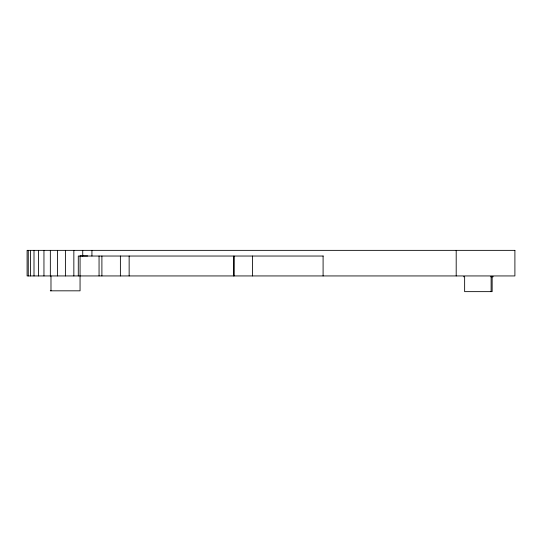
<?xml version="1.0" encoding="UTF-8"?>
<svg xmlns="http://www.w3.org/2000/svg" width="542" height="542" viewBox="0 0 542 542"><rect width="100%" height="100%" fill="white"/><g stroke="black" fill="none" stroke-linecap="round" stroke-linejoin="round"><path stroke-width="0.81" d="M80.27 255.939L87.696 255.939M323.201 256.034L78.292 256.034L78.292 275.939M463.518 276.759L464.643 276.759L464.643 291.643L492.15 291.643L492.15 276.759M490.666 276.759L493.274 276.759M50.277 290.824L80.053 290.824L80.074 256.034M491.12 276.759L491.12 291.643M456.195 250.357L456.195 275.939M323.093 256.034L323.093 275.939M252.484 256.034L252.457 275.939M129.145 256.034L129.145 275.939M120.385 256.034L120.385 275.939M101.896 256.034L101.896 275.939M99.057 256.034L99.057 275.939M91.93 250.357L91.93 256.034M82.736 250.357L82.736 256.034M73.847 250.357L73.847 275.939M65.399 250.357L65.399 275.939M57.52 250.357L57.52 275.939M50.982 275.939L50.982 290.824M50.338 250.357L50.338 275.939M43.956 250.357L43.956 275.939M38.482 250.357L38.482 275.939M34.004 250.357L34.004 275.939M30.576 250.357L30.576 275.939M28.265 250.357L28.265 275.939M514.9 250.357L27.1 250.357L27.1 275.939L514.9 275.939L514.9 250.357M233.934 275.939L233.934 256.034L233.88 275.939"/></g></svg>
